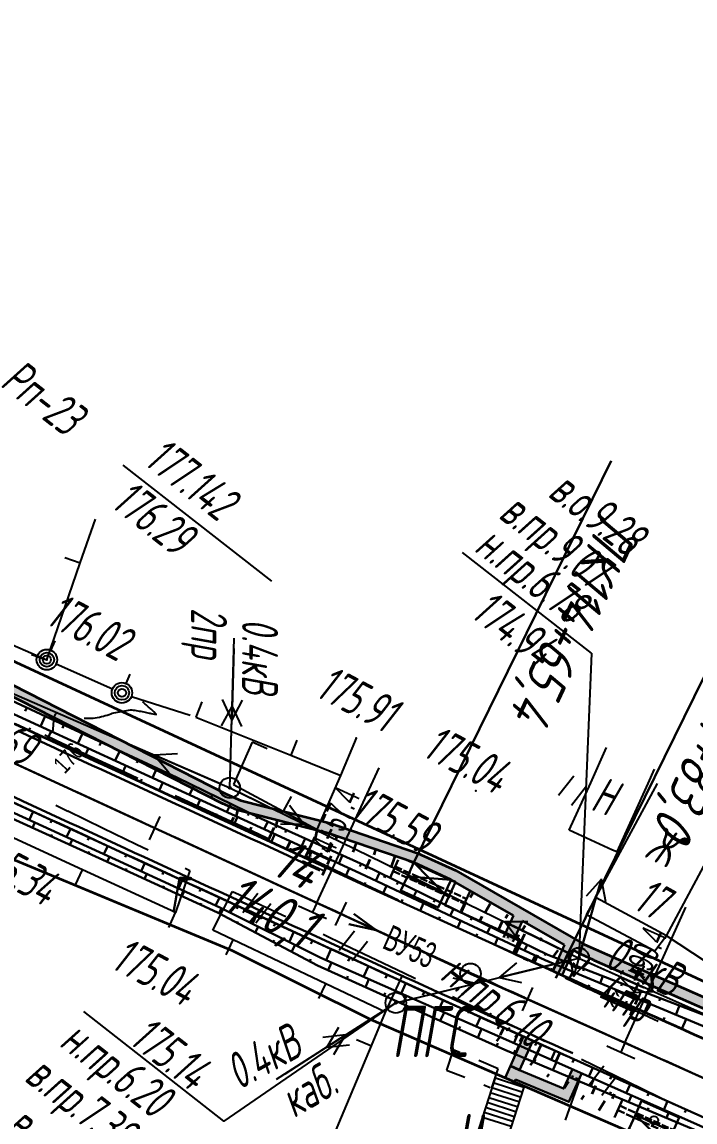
# Model space of a CAD drawing. Header units: millimetres. Extents: x -1799 to 6962, y -1020 to 4121.
# Drawn here: x 6074 to 6139.7, y 260.8 to 368 of the extents above; entities that cross this region are included whole.
import ezdxf

# ---------------------------------------------------------------- set-up
doc = ezdxf.new("R2010")
doc.units = ezdxf.units.MM
for name, pattern in [('ACAD_ISO02W100', [15, 12, -3]), ('CONTI', [0]), ('DASHED', [0.75, 0.5, -0.25])]:
    doc.linetypes.add(name, pattern=pattern)
for name, color, linetype, lineweight in [('10', 1, 'Continuous', 35), ('КОПИЯ_ОСЬ_13_ОТКОСЫ', 7, 'Continuous', 30), ('КОПИЯ_ОСЬ_ГРАНИЦЫ_ПОЛОС', 7, 'Continuous', 30), ('Остановки', 1, 'Continuous', 30), ('ОСЬ_ВЕРХ_ПОКРЫТИЯ_ГРАНИЦЫ_ПОЛОС', 7, 'Continuous', 30), ('ОСЬ_ВЕРХ_ПОКРЫТИЯ_ОСЬ', 1, 'Continuous', 30), ('Ось_примыкания', 1, 'Continuous', 35), ('Привязка', 250, 'Continuous', 35), ('Тротуар', 40, 'Continuous', 35), ('Трубы мет.', 7, 'ACAD_ISO02W100', 30), ('Уклоны ПЧ', 5, 'Continuous', 30)]:
    doc.layers.add(name, color=color, linetype=linetype, lineweight=lineweight)
for name, color, linetype in [('GOR_BDEFAULT', 212, 'CONTI'), ('NAD_MDEFAULT', 7, 'CONTI'), ('PI_OTDEFAULT', 172, 'CONTI'), ('PI_TTDEFAULT', 5, 'CONTI'), ('SIT_LDEFAULT', 7, 'CONTI'), ('USLZNDEFAULT', 7, 'CONTI'), ('ZAPSKDEFAULT', 7, 'CONTI'), ('КОПИЯ_ОСЬ_ТАНГЕНСЫ', 1, 'Continuous'), ('ОСЬ_ВЕРХ_ПОКРЫТИЯ_ПИКЕТЫ', 1, 'Continuous'), ('ОСЬ_ВЕРХ_ПОКРЫТИЯ_РАЗБИВКА_КРИВ', 1, 'Continuous'), ('ОСЬ_ВЕРХ_ПОКРЫТИЯ_ТАНГЕНСЫ', 1, 'Continuous'), ('разметка', 7, 'Continuous')]:
    doc.layers.add(name, color=color, linetype=linetype)
doc.styles.add('eskd', font='spds.shx', dxfattribs={"width": 1.2, "oblique": 15})
doc.styles.add('SHRFT', font='TXT', dxfattribs={"width": 3.5})
doc.styles.get("Standard").update_dxf_attribs({"font": 'arial.ttf'})
doc.styles.add('ГОСТ', font='', dxfattribs={"oblique": 15, "height": 4})
doc.styles.get('ГОСТ').set_extended_font_data('GOST type A')

# ---------------------------------------------------------------- blocks, each defined once
blk = doc.blocks.new('BL_2011')
at = {"color": 0}
for p, q in [((0, 0), (0, 2.4)), ((1.6, 0), (1.6, 2.4))]:
    blk.add_line(p, q, dxfattribs=at)
blk = doc.blocks.new('BL_2010')
at = {"color": 0}
for centre, radius in [((0, 5.78), 0.4), ((0, 3.46), 0.6), ((0, 3.46), 0.3), ((0, 0), 0.8), ((-3.46, -1.74), 0.6), ((-3.46, -1.74), 0.3), ((3.46, -1.74), 0.6), ((3.46, -1.74), 0.3), ((-5.78, -2.88), 0.4), ((5.78, -2.88), 0.4)]:
    blk.add_circle(centre, radius, dxfattribs=at)
blk = doc.blocks.new('BL_26')
at = {"color": 0}
for radius in [1, 0.1]:
    blk.add_circle((0, 0), radius, dxfattribs=at)
blk = doc.blocks.new('Стрелка')
at = {"layer": 'Уклоны ПЧ', "ltscale": 2}
for points in [[(-0.02, -0.05), (-0.02, 17.97)], [(-0.02, -0.05), (-0.58, 2.62)], [(-0.02, -0.05), (0.53, 2.62)]]:
    blk.add_lwpolyline(points, dxfattribs=at)

msp = doc.modelspace()

# ---------------------------------------------------------------- hatches: boundary and pattern name
at = {"layer": 'Тротуар', "lineweight": 30, "ltscale": 7}
for points in [[(6126.93, 278.03), (6128.44, 277.16), (6164.58, 261.24), (6199.39, 245.62), (6226.97, 230.84), (6234.07, 227.17), (6244.62, 221.45), (6251.57, 217.48), (6258.38, 213.28), (6265.07, 209.03), (6265.61, 209.87), (6258.91, 214.13), (6252.08, 218.34), (6245.11, 222.33), (6234.54, 228.05), (6227.43, 231.73), (6199.83, 246.52), (6164.99, 262.16), (6128.89, 278.06), (6116.33, 285.28), (6112.6, 286.99), (6104.1, 289.89), (6095.38, 292.11), (6094.03, 292.72), (6062.64, 308.7), (6052.76, 311.67), (6041.92, 316.6), (6020.57, 327.79), (5984.47, 344.04), (5959.44, 357.04), (5935.19, 366.88), (5892.2, 387.18), (5867.01, 398.47), (5831.4, 414.86), (5813.14, 422.32), (5796.74, 430.05), (5796.21, 429.2), (5812.75, 421.4), (5831, 413.94), (5859.27, 400.94), (5860.18, 400.52), (5866.6, 397.56), (5891.79, 386.27), (5934.79, 365.97), (5959.02, 356.13), (5984.04, 343.14), (6020.13, 326.89), (6041.48, 315.7), (6052.4, 310.73), (6062.26, 307.76), (6093.58, 291.83), (6095.05, 291.17), (6103.85, 288.92), (6112.23, 286.06), (6115.87, 284.39), (6121.96, 280.89), (6122.83, 280.39)], [(6121.96, 280.89), (6120.98, 278.76), (6121.89, 278.33), (6122.83, 280.39)], [(6126.93, 278.03), (6125.8, 275.5), (6126.7, 275.08), (6127.8, 277.53)], [(6122.93, 269.1), (6121.65, 266.24), (6122.56, 265.83), (6123.84, 268.69)], [(6121.65, 266.24), (6121.14, 265.09), (6122.05, 264.68), (6122.16, 264.92), (6127.37, 262.73), (6127.72, 263.53), (6126.85, 264.03), (6122.56, 265.83)], [(6127.67, 265.87), (6126.85, 264.03), (6127.72, 263.53), (6128.59, 265.46)]]:
    msp.add_hatch(color=256, dxfattribs=at).paths.add_polyline_path(points)

# ---------------------------------------------------------------- linework, layer by layer
at = {"linetype": 'Continuous'}
msp.add_line((6129.58, 306.46, -175.5), (6117, 316.3), dxfattribs=at)
msp.add_lwpolyline([(6110.4, 272.33), (6093.73, 260.87), (6080.07, 271.53)], dxfattribs=at)
at = {"layer": '10'}
for points in [[(5786.74, 494.34), (5773.31, 448.93), (5770.46, 448.84), (5765.8, 429.63), (5881.92, 375.14), (5882.53, 376.34), (5928.45, 353.52), (5932.49, 351.51), (5960.74, 337.48), (5984.33, 327.54), (6003.88, 317.88), (6062.47, 290.82), (6094.52, 277.49), (6108.04, 270.76), (6136.07, 258.6), (6190.03, 235.2), (6188.73, 232.34), (6197.67, 228.19), (6198.35, 229.81), (6243.16, 208.23)], [(6235.36, 230.3), (6147.93, 271.03), (6052.21, 315.41), (6051.2, 312.85), (6042.01, 316.77), (6043.26, 319.76), (5995.91, 340.54), (5925.66, 374.33), (5896.87, 386.95), (5894.01, 388.01), (5868.48, 398.59), (5869.48, 400.59), (5830.78, 418.89), (5830.03, 416.85), (5785.34, 439.04), (5802.25, 489.52)]]:
    msp.add_lwpolyline(points, dxfattribs=at)
at = {"layer": 'GOR_BDEFAULT', "color": 212, "elevation": 176, "flags": 128}
for points in [[(6080.1, 300.15), (6080.32, 300.13), (6080.53, 300.13), (6080.74, 300.13), (6080.96, 300.15), (6081.17, 300.17), (6081.38, 300.2), (6081.58, 300.24), (6081.78, 300.29), (6081.97, 300.34), (6082.16, 300.39), (6082.35, 300.44), (6082.52, 300.5), (6082.69, 300.55), (6082.84, 300.61), (6082.99, 300.66), (6084.63, 300.96), (6084.76, 300.95), (6084.89, 300.93), (6085.03, 300.91), (6085.17, 300.89), (6085.32, 300.86), (6085.47, 300.83), (6085.62, 300.81), (6085.76, 300.78), (6085.9, 300.75), (6086.04, 300.72), (6086.18, 300.69), (6086.31, 300.66), (6086.42, 300.63), (6086.53, 300.61), (6086.63, 300.58), (6087.13, 300.48), (6086.88, 300.77), (6086.83, 300.82), (6086.76, 300.88), (6086.69, 300.94), (6086.62, 301.01), (6086.54, 301.08), (6086.46, 301.15), (6086.38, 301.22), (6086.3, 301.29), (6086.22, 301.37), (6086.14, 301.44), (6086.06, 301.5), (6085.99, 301.57), (6085.92, 301.63), (6085.85, 301.69), (6085.79, 301.74)], [(6076.62, 298.42), (6077.07, 299.01), (6077.08, 299.12), (6077.09, 299.24), (6077.1, 299.37), (6077.11, 299.51), (6077.12, 299.65), (6077.13, 299.79), (6077.14, 299.93), (6077.16, 300.06), (6077.19, 300.19), (6077.22, 300.31), (6077.26, 300.42), (6077.31, 300.52), (6077.37, 300.6), (6077.45, 300.67), (6077.53, 300.72)]]:
    msp.add_lwpolyline(points, dxfattribs=at)
at = {"layer": 'NAD_MDEFAULT', "color": 0}
msp.add_line((6083.87, 324.8), (6098.35, 313.49), dxfattribs=at)
at = {"layer": 'PI_TTDEFAULT', "color": 5}
for p in [(6076.46, 305.84, 176.02), (6106.63, 298.2, 175.91), (6118.3, 293.05, 175.04), (6102.83, 289.29, 175.35), (6089.01, 281.18, 175.04)]:
    msp.add_point(p, dxfattribs=at)
at = {"layer": 'SIT_LDEFAULT', "color": 7}
for p, q in [((6079.72, 315.29), (6081.19, 319.54)), ((6076.46, 305.84), (6079.72, 315.29)), ((6078.21, 315.81), (6079.72, 315.29)), ((6071.51, 307.97), (6076.46, 305.84)), ((6094.3, 293.35), (6094.72, 307.92)), ((6062.14, 307.32), (6094.3, 293.35)), ((6076.86, 306.75), (6077.27, 307.67)), ((6094.69, 306.92), (6094.49, 299.92)), ((6074.95, 306.36), (6076.46, 305.84)), ((6129.58, 306.46, -175.5), (6128.32, 276.76)), ((6077.37, 305.44), (6082.86, 303.01)), ((6084.18, 303.52), (6084.59, 304.44)), ((6084.7, 302.24), (6090.42, 300.42)), ((6091.57, 301.73), (6090.97, 300.24)), ((6094.53, 301.35), (6093.47, 299.38)), ((6093.55, 301.95), (6094.49, 299.92)), ((6094.33, 294.35), (6094.53, 301.35)), ((6094.49, 299.92), (6095.55, 301.89)), ((6095.47, 299.32), (6094.53, 301.35)), ((6090.97, 300.24), (6100.25, 296.52)), ((6076.26, 298.5), (6077.41, 297.96)), ((6105.14, 294.55), (6106.64, 298.2)), ((6077.41, 297.97), (6080.67, 296.45)), ((6096.47, 297.79), (6094.66, 293.68)), ((6097.93, 297.15), (6096.47, 297.79)), ((6100.85, 298), (6100.25, 296.52)), ((6129.49, 293.85), (6131.04, 297.28)), ((6080.67, 296.45), (6084.16, 294.84)), ((6089.2, 296.66), (6086.96, 296.54)), ((6093.38, 293.75), (6086.96, 296.54)), ((6086.96, 296.54), (6088.4, 294.82)), ((6100.25, 296.52), (6105.14, 294.56)), ((6135.68, 295.17), (6135.05, 293.77)), ((6084.16, 294.84), (6085.34, 294.29)), ((6102.83, 289.3), (6105.14, 294.56)), ((6127.38, 289.22), (6129.49, 293.85)), ((6094.3, 293.35), (6128.32, 276.76)), ((6094.66, 293.68), (6099.51, 291.08)), ((6095.2, 292.91), (6101.49, 289.84)), ((6129.99, 282.66), (6136.01, 293.76)), ((6135.05, 293.77), (6132.02, 287.11)), ((6077.33, 291.65), (6078.52, 291.08)), ((6088.97, 292.61), (6091.16, 291.6)), ((6100.27, 292.49), (6099.51, 291.08)), ((6078.52, 291.09), (6081.96, 289.42)), ((6091.16, 291.6), (6094.32, 290.14)), ((6099.51, 291.08), (6102.83, 289.29)), ((6101.49, 289.84), (6100.13, 291.62)), ((6079.92, 285.35), (6070.83, 289.53)), ((6094.32, 290.14), (6097.03, 288.88)), ((6099.25, 289.82), (6101.49, 289.84)), ((6136.87, 278.92), (6142.83, 290.06)), ((6081.96, 289.42), (6085.18, 287.85)), ((6097.03, 288.88), (6098.04, 288.41)), ((6131.61, 287.28), (6127.38, 289.22)), ((6085.18, 287.85), (6086.34, 287.29)), ((6101.66, 286.71), (6101.87, 286.61)), ((6101.87, 286.61), (6104.29, 285.47)), ((6132.02, 287.11), (6131.61, 287.28)), ((6079.25, 283.9), (6079.92, 285.35)), ((6089.01, 281.18), (6079.92, 285.35)), ((6090.41, 285.3), (6089.01, 281.18)), ((6089.93, 285.53), (6090.4, 285.3)), ((6104.29, 285.47), (6106.7, 284.32)), ((6106.7, 284.33), (6109.12, 283.19)), ((6128.6, 277.72), (6130.54, 284.45)), ((6130.54, 284.45), (6129.03, 282.8)), ((6130.95, 282.25), (6130.54, 284.45)), ((6092.65, 279.47), (6094.57, 283.25)), ((6094.57, 283.25), (6095.2, 282.95)), ((6109.12, 283.19), (6110.71, 282.44)), ((6095.2, 282.95), (6096.91, 282.14)), ((6096.91, 282.13), (6099.39, 280.96)), ((6128.32, 276.76), (6130.02, 282.64)), ((6129.09, 280.98), (6129.99, 282.66)), ((6136.87, 278.92), (6130.02, 282.64)), ((6088.34, 279.73), (6089.01, 281.18)), ((6099.39, 280.97), (6099.77, 280.79)), ((6129.74, 281.68), (6127.8, 274.95)), ((6135.75, 277.43), (6129.09, 280.98)), ((6114.32, 280.75), (6117.56, 279.24)), ((6123.37, 280.29), (6121.13, 280.27)), ((6127.42, 277.2), (6121.13, 280.27)), ((6121.13, 280.27), (6122.49, 278.49)), ((6094.62, 278.53), (6092.65, 279.47)), ((6103.39, 279.07), (6105.52, 278.05)), ((6117.56, 279.24), (6122.94, 276.73)), ((6136.87, 278.92), (6135.75, 277.43)), ((6140.67, 276.43), (6136.87, 278.92)), ((6093.93, 277.08), (6094.62, 278.53)), ((6103.66, 274.24), (6094.63, 278.53)), ((6105.52, 278.05), (6108.59, 276.59)), ((6110.48, 272.39), (6128.32, 276.76)), ((6122.94, 276.72), (6123.39, 276.51)), ((6127.39, 277.15), (6127.8, 274.95)), ((6128.32, 276.76), (6163.67, 260.96)), ((6108.59, 276.59), (6111.26, 275.31)), ((6127.35, 276.52), (6120.55, 274.86)), ((6122.25, 276.3), (6120.55, 274.86)), ((6127.8, 274.95), (6129.31, 276.6)), ((6129.23, 276.35), (6135.62, 273.5)), ((6109.49, 271.48), (6111.17, 275.11)), ((6111.26, 275.31), (6112.41, 274.76)), ((6118.25, 274.29), (6116.07, 274.79)), ((6120.55, 274.86), (6122.73, 274.36)), ((6127.01, 274.82), (6129.25, 273.77)), ((6135.62, 273.5), (6134.21, 275.22)), ((6102.97, 272.8), (6103.66, 274.24)), ((6109.49, 271.48), (6103.66, 274.24)), ((6111.45, 272.63), (6118.25, 274.29)), ((6116.55, 272.85), (6118.25, 274.29)), ((6129.25, 273.78), (6135.65, 270.8)), ((6133.39, 273.4), (6135.62, 273.5)), ((6098.86, 264.94), (6110.48, 272.39)), ((6116, 273.01), (6120.24, 270.95)), ((6109.64, 271.85), (6103.75, 268.07)), ((6108.11, 268.21), (6109.49, 271.48)), ((6120.24, 270.95), (6125.01, 268.64)), ((6135.65, 270.8), (6136.08, 270.6)), ((6099.7, 265.48), (6105.59, 269.26)), ((6105.59, 269.26), (6103.37, 269.02)), ((6104.89, 269.99), (6103.75, 268.07)), ((6104.45, 267.34), (6105.59, 269.26)), ((6103.75, 268.07), (6105.97, 268.31)), ((6104.24, 258.99), (6108.11, 268.21)), ((6106.64, 268.83), (6108.11, 268.21)), ((6116.08, 267.82), (6115.42, 265.84)), ((6116.73, 267.54), (6116.08, 267.82)), ((6120.45, 265.96), (6118.57, 266.76)), ((6119.84, 264.1), (6120.45, 265.96)), ((6128.6, 266.89), (6133.07, 264.72)), ((6115.42, 265.84), (6117.2, 265.14)), ((6117.64, 257.14), (6120.19, 265.07)), ((6120.19, 265.07), (6122.97, 264.18)), ((6119.06, 264.4), (6119.7, 264.15)), ((6122.62, 263.21), (6119.84, 264.1)), ((6122.77, 263.69), (6119.99, 264.58)), ((6122.97, 264.18), (6120.47, 256.41)), ((6127.03, 260.94), (6128.35, 264.72)), ((6133.07, 264.72), (6137.59, 262.52)), ((6122.32, 262.25), (6119.54, 263.14)), ((6122.47, 262.73), (6119.69, 263.62)), ((6121.87, 260.81), (6119.09, 261.7)), ((6122.02, 261.29), (6119.24, 262.18)), ((6122.17, 261.77), (6119.39, 262.66)), ((6121.72, 260.33), (6118.94, 261.22))]:
    msp.add_line(p, q, dxfattribs=at)
for centre, radius in [((6076.46, 305.84), 1), ((6076.46, 305.84), 0.7), ((6076.46, 305.84), 0.4), ((6083.78, 302.61), 1), ((6083.78, 302.61), 0.7), ((6083.78, 302.61), 0.4)]:
    msp.add_circle(centre, radius, dxfattribs=at)
at = {"layer": 'КОПИЯ_ОСЬ_13_ОТКОСЫ'}
for points in [[(5842.77, 405.88), (6107.47, 283.83), (6119.58, 278.3), (6131.72, 272.82), (6177.88, 252.15), (6186.5, 248.32), (6190.85, 246.37), (6194.33, 244.81), (6202.16, 241.25), (6208.23, 238.43), (6213.42, 235.98), (6216.72, 234.38), (6220.02, 232.77)], [(5839.83, 399.52), (6104.55, 277.47), (6116.69, 271.93), (6128.86, 266.43), (6175.02, 245.76), (6183.6, 241.88), (6187.93, 239.91), (6196.56, 235.94), (6203.43, 232.72), (6208.56, 230.26), (6213.61, 227.8), (6216.81, 226.21), (6220.01, 224.6)], [(5997.85, 334.95), (6016.08, 326.71), (6034.25, 318.36), (6035.16, 317.93), (6049.27, 311.52), (6088.81, 293.39), (6106.97, 285.02), (6116.01, 280.77), (6125.06, 276.55), (6131.2, 273.98), (6143.51, 268.85), (6144.88, 268.24), (6161.48, 260.04), (6178.13, 252.7), (6186.74, 248.87), (6191.1, 246.92), (6197.2, 244.17), (6203.28, 241.4), (6209.36, 238.58), (6214.55, 236.11), (6216.28, 235.28), (6219.49, 233.72)], [(5997.85, 334.95), (6016.08, 326.71), (6034.25, 318.36), (6035.16, 317.93), (6049.27, 311.52), (6088.81, 293.39), (6106.97, 285.02), (6116.01, 280.77), (6125.06, 276.55), (6131.2, 273.98), (6143.51, 268.85), (6144.88, 268.24), (6161.48, 260.04), (6178.13, 252.7), (6186.74, 248.87), (6191.1, 246.92), (6197.2, 244.17), (6203.28, 241.4), (6209.36, 238.58), (6214.55, 236.11), (6216.28, 235.28), (6219.49, 233.72)], [(5998.03, 335.34), (6016.4, 327.41), (6035.38, 318.41), (6049.6, 312.25), (6052.8, 310.82), (6071.1, 302.75), (6089.14, 294.35), (6097.33, 290.37), (6107.35, 285.84), (6116.32, 281.44), (6125.3, 277.08), (6131.51, 274.67), (6143.97, 269.89)], [(5994.2, 327.03), (6012.32, 318.56), (6030.51, 310.24), (6031.44, 309.86), (6045.43, 303.19), (6048.57, 301.64), (6066.72, 293.25), (6084.92, 284.96), (6093.09, 281.18), (6102.84, 276.03), (6111.97, 271.91), (6121.11, 267.81), (6127.26, 265.21), (6139.56, 260.03), (6140.91, 259.37)], [(5994.37, 327.39), (6012.5, 318.96), (6030.69, 310.64), (6031.61, 310.23), (6045.61, 303.59), (6066.96, 293.77), (6085.15, 285.45), (6093.32, 281.67), (6103.18, 276.78), (6112.33, 272.71), (6121.5, 268.67), (6127.6, 265.95), (6139.79, 260.56), (6141.16, 259.93), (6158.06, 252.4), (6174.67, 244.97), (6182.38, 241.48), (6186.7, 239.51), (6194.47, 235.94), (6202.14, 232.2), (6207.23, 229.67), (6212.29, 227.11), (6215.45, 225.55), (6218.6, 223.97)], [(5994.37, 327.39), (6012.5, 318.96), (6030.69, 310.64), (6031.61, 310.23), (6045.61, 303.59), (6066.96, 293.77), (6085.15, 285.45), (6093.32, 281.67), (6103.18, 276.78), (6112.33, 272.71), (6121.5, 268.67), (6127.6, 265.95), (6139.8, 260.56), (6141.16, 259.93), (6158.06, 252.4), (6174.67, 244.97), (6182.38, 241.48), (6186.7, 239.51), (6194.47, 235.94), (6202.14, 232.2), (6207.23, 229.67), (6212.29, 227.11), (6215.45, 225.55), (6218.6, 223.97)], [(6074.5, 301.17), (6074.34, 300.83)], [(6076.31, 300.32), (6075.85, 299.34)], [(6074.71, 298.94), (6074.82, 299.19)], [(6078.12, 299.48), (6077.97, 299.15)], [(6076.52, 298.1), (6076.87, 298.86)], [(6079.94, 298.64), (6079.48, 297.67)], [(6078.34, 297.27), (6078.46, 297.52)], [(6080.16, 296.43), (6080.51, 297.2)], [(6081.75, 297.79), (6081.6, 297.47)], [(6083.56, 296.95), (6083.12, 296)], [(6085.37, 296.1), (6085.23, 295.79)], [(6081.97, 295.59), (6082.09, 295.85)], [(6083.79, 294.75), (6084.15, 295.53)], [(6087.19, 295.26), (6086.76, 294.33)], [(6085.6, 293.92), (6085.72, 294.18)], [(6087.42, 293.08), (6087.78, 293.86)], [(6089, 294.41), (6088.86, 294.11)], [(6090.8, 293.54), (6090.38, 292.67)], [(6089.24, 292.24), (6089.36, 292.5)], [(6091.05, 291.4), (6091.42, 292.19)], [(6092.6, 292.67), (6092.46, 292.38)], [(6094.4, 291.79), (6094.01, 291)], [(6075.12, 291.04), (6074.74, 290.21)], [(6092.87, 290.57), (6092.99, 290.83)], [(6096.2, 290.92), (6096.07, 290.65)], [(6075.06, 289.45), (6075.29, 289.96)], [(6076.94, 290.2), (6076.81, 289.92)], [(6094.69, 289.73), (6095.05, 290.52)], [(6098, 290.06), (6097.66, 289.31)], [(6076.88, 288.62), (6076.96, 288.79)], [(6078.76, 289.36), (6078.38, 288.54)], [(6080.57, 288.53), (6080.45, 288.25)], [(6096.5, 288.89), (6096.62, 289.15)], [(6098.32, 288.05), (6098.68, 288.84)], [(6099.83, 289.24), (6099.71, 288.99)], [(6078.7, 287.79), (6078.93, 288.29)], [(6082.39, 287.69), (6082.02, 286.88)], [(6100.13, 287.22), (6100.26, 287.48)], [(6101.65, 288.42), (6101.3, 287.64)], [(6103.47, 287.59), (6103.35, 287.33)], [(6080.52, 286.96), (6080.6, 287.13)], [(6082.34, 286.13), (6082.57, 286.63)], [(6084.21, 286.85), (6084.08, 286.58)], [(6101.95, 286.38), (6102.31, 287.17)], [(6105.29, 286.77), (6104.93, 285.96)], [(6084.16, 285.3), (6084.24, 285.47)], [(6086.02, 286.02), (6085.65, 285.21)], [(6103.77, 285.54), (6103.89, 285.8)], [(6105.58, 284.7), (6105.95, 285.49)], [(6107.12, 285.95), (6106.99, 285.68)], [(6085.98, 284.47), (6086.2, 284.96)], [(6087.84, 285.18), (6087.72, 284.91)], [(6089.65, 284.34), (6089.28, 283.53)], [(6108.91, 285.07), (6108.53, 284.29)], [(6110.71, 284.19), (6110.58, 283.93)], [(6087.79, 283.63), (6087.87, 283.79)], [(6089.61, 282.79), (6089.84, 283.28)], [(6091.47, 283.5), (6091.35, 283.23)], [(6107.4, 283.87), (6107.52, 284.13)], [(6109.22, 283.03), (6109.57, 283.8)], [(6112.51, 283.31), (6112.15, 282.58)], [(6091.43, 281.95), (6091.5, 282.11)], [(6093.29, 282.67), (6092.91, 281.86)], [(6111.04, 282.2), (6111.15, 282.45)], [(6112.85, 281.37), (6113.19, 282.1)], [(6114.3, 282.43), (6114.18, 282.19)], [(6093.24, 281.11), (6093.49, 281.58)], [(6095.1, 281.83), (6094.98, 281.56)], [(6096.92, 280.99), (6096.5, 280.09)], [(6116.1, 281.55), (6115.77, 280.88)], [(6095.01, 280.17), (6095.09, 280.33)], [(6098.74, 280.15), (6098.6, 279.85)], [(6114.67, 280.54), (6114.78, 280.78)], [(6116.49, 279.71), (6116.81, 280.4)], [(6117.9, 280.67), (6117.79, 280.45)], [(6096.77, 279.24), (6097.08, 279.81)], [(6100.55, 279.32), (6100.09, 278.31)], [(6118.31, 278.88), (6118.42, 279.11)], [(6119.69, 279.8), (6119.4, 279.19)], [(6121.49, 278.92), (6121.39, 278.72)], [(6098.54, 278.3), (6098.64, 278.49)], [(6100.31, 277.37), (6100.66, 278.03)], [(6102.37, 278.48), (6102.21, 278.14)], [(6120.13, 278.05), (6120.43, 278.71)], [(6123.29, 278.05), (6123.03, 277.5)], [(6102.08, 276.43), (6102.19, 276.65)], [(6104.18, 277.64), (6103.68, 276.56)], [(6106, 276.81), (6105.84, 276.44)], [(6121.96, 277.22), (6122.05, 277.44)], [(6123.78, 276.4), (6124.06, 277.02)], [(6125.09, 277.17), (6125, 276.99)], [(6103.88, 275.56), (6104.22, 276.32)], [(6107.82, 275.97), (6107.34, 274.93)], [(6125.6, 275.58), (6125.69, 275.78)], [(6126.95, 276.44), (6126.72, 275.86)], [(6128.81, 275.72), (6128.74, 275.52)], [(6105.7, 274.73), (6105.81, 274.99)], [(6107.52, 273.91), (6107.87, 274.69)], [(6109.64, 275.14), (6109.48, 274.79)], [(6127.42, 274.75), (6127.73, 275.44)], [(6130.68, 275), (6130.42, 274.31)], [(6111.46, 274.31), (6111, 273.3)], [(6113.28, 273.48), (6113.12, 273.14)], [(6129.25, 273.93), (6129.35, 274.16)], [(6131.07, 273.11), (6131.42, 273.89)], [(6132.55, 274.28), (6132.46, 274.05)], [(6134.41, 273.56), (6134.11, 272.77)], [(6109.34, 273.09), (6109.46, 273.35)], [(6111.17, 272.27), (6111.53, 273.07)], [(6115.1, 272.65), (6114.66, 271.68)], [(6132.9, 272.29), (6133.01, 272.55)], [(6134.72, 271.48), (6135.11, 272.35)], [(6136.28, 272.84), (6136.18, 272.58)], [(6112.99, 271.45), (6113.11, 271.71)], [(6114.82, 270.63), (6115.19, 271.45)], [(6116.92, 271.82), (6116.77, 271.5)], [(6138.15, 272.13), (6137.8, 271.23)], [(6118.74, 271), (6118.32, 270.07)], [(6136.55, 270.66), (6136.68, 270.95)], [(6138.37, 269.84), (6138.81, 270.81)], [(6116.64, 269.81), (6116.76, 270.08)], [(6118.47, 268.99), (6118.84, 269.84)], [(6120.56, 270.17), (6120.42, 269.86)], [(6122.38, 269.35), (6121.98, 268.45)], [(6120.29, 268.18), (6120.42, 268.46)], [(6122.13, 267.38), (6122.49, 268.23)], [(6124.21, 268.52), (6124.07, 268.23)], [(6126.03, 267.7), (6125.64, 266.83)], [(6123.97, 266.6), (6124.09, 266.88)], [(6125.81, 265.82), (6126.14, 266.6)], [(6127.85, 266.88), (6127.72, 266.59)], [(6129.68, 266.06), (6129.29, 265.2)], [(6127.65, 265.04), (6127.76, 265.3)], [(6129.5, 264.27), (6129.8, 264.98)], [(6131.5, 265.25), (6131.38, 264.96)], [(6133.33, 264.43), (6132.95, 263.59)], [(6131.34, 263.49), (6131.44, 263.73)], [(6133.18, 262.72), (6133.46, 263.36)], [(6135.16, 263.61), (6135.03, 263.33)], [(6136.98, 262.79), (6136.61, 261.97)], [(6135.03, 261.94), (6135.12, 262.16)], [(6136.87, 261.17), (6137.11, 261.74)], [(6138.81, 261.98), (6138.68, 261.7)]]:
    msp.add_lwpolyline(points, dxfattribs=at)
at = {"layer": 'КОПИЯ_ОСЬ_ГРАНИЦЫ_ПОЛОС'}
for points in [[(6073.62, 298.89), (6074.53, 298.47), (6075.44, 298.05), (6076.35, 297.63), (6077.26, 297.21), (6078.16, 296.79), (6079.07, 296.38), (6079.98, 295.96), (6080.89, 295.54), (6081.79, 295.12), (6082.7, 294.7), (6083.61, 294.28), (6084.52, 293.86), (6085.42, 293.45), (6086.33, 293.03), (6087.24, 292.61), (6088.15, 292.19), (6089.06, 291.77), (6089.96, 291.35), (6090.87, 290.94), (6091.78, 290.52), (6092.69, 290.1), (6093.59, 289.68), (6094.5, 289.26), (6095.41, 288.84), (6096.32, 288.42), (6097.22, 288.01), (6098.13, 287.59), (6099.04, 287.17), (6099.95, 286.75), (6100.85, 286.33), (6101.76, 285.91), (6102.67, 285.5), (6103.08, 285.3)], [(6073.23, 292.46), (6074.13, 292.05), (6075.04, 291.63), (6075.95, 291.21), (6076.86, 290.79), (6077.76, 290.37), (6078.67, 289.95), (6079.58, 289.53), (6080.49, 289.12), (6081.39, 288.7), (6082.3, 288.28), (6083.21, 287.86), (6084.12, 287.44), (6085.02, 287.02), (6085.93, 286.61), (6086.84, 286.19), (6087.75, 285.77), (6088.65, 285.35), (6089.56, 284.93), (6090.47, 284.51), (6091.38, 284.09), (6092.28, 283.68), (6093.19, 283.26), (6094.1, 282.84), (6095.01, 282.42), (6095.92, 282), (6096.82, 281.58), (6097.73, 281.17), (6098.64, 280.75), (6099.55, 280.33), (6100.45, 279.91), (6101.36, 279.49), (6102.27, 279.07), (6103.18, 278.65), (6104.09, 278.24), (6105, 277.82), (6105.9, 277.4), (6106.81, 276.98), (6107.72, 276.57), (6108.63, 276.15), (6109.54, 275.73), (6110.45, 275.32), (6111.36, 274.9), (6112.27, 274.49), (6113.18, 274.07), (6114.09, 273.66), (6115, 273.24), (6115.91, 272.83), (6116.82, 272.41), (6117.74, 272), (6118.65, 271.59), (6119.56, 271.17), (6120.47, 270.76), (6121.38, 270.35), (6122.29, 269.94), (6123.2, 269.53), (6124.12, 269.11), (6125.03, 268.7), (6125.94, 268.29), (6126.85, 267.88), (6127.76, 267.47)], [(6116.3, 284.14), (6116.3, 284.14), (6115.28, 281.91), (6116.86, 281.19)], [(6116.86, 281.19), (6122.55, 278.58), (6121.93, 277.23), (6122.8, 276.84), (6123.71, 276.43), (6124.62, 276.02), (6125.52, 275.61), (6126.43, 275.2), (6127.34, 274.79)]]:
    msp.add_lwpolyline(points, dxfattribs=at)
at = {"layer": 'КОПИЯ_ОСЬ_ТАНГЕНСЫ'}
for p, q in [((5829.08, 408.33), (6117.77, 275.23)), ((6117.77, 275.23), (6279.19, 202.95))]:
    msp.add_line(p, q, dxfattribs=at)
msp.add_circle((6117.77, 275.23), 1, dxfattribs=at)
at = {"layer": 'Остановки', "lineweight": 30, "ltscale": 7}
for points in [[(6113.42, 283.86), (6115.24, 283.03), (6115.87, 284.39), (6112.23, 286.06), (6111.61, 284.7), (6115.24, 283.03)], [(6115.24, 283.03), (6112.23, 286.06)], [(6112.8, 282.5), (6114.62, 281.67), (6115.24, 283.03), (6111.61, 284.7), (6110.98, 283.33), (6114.62, 281.67)], [(6115.87, 284.39), (6111.61, 284.7)], [(6136.28, 262.01), (6134.45, 262.83), (6133.84, 261.46), (6137.49, 259.83), (6138.1, 261.2), (6134.45, 262.83)], [(6135.66, 260.64), (6133.84, 261.46), (6133.22, 260.09), (6136.87, 258.46), (6137.49, 259.83), (6133.84, 261.46)], [(6133.84, 261.46), (6136.87, 258.46)]]:
    msp.add_lwpolyline(points, dxfattribs=at)
at = {"layer": 'ОСЬ_ВЕРХ_ПОКРЫТИЯ_ГРАНИЦЫ_ПОЛОС'}
msp.add_lwpolyline([(6073.15, 291.95), (6074.06, 291.53), (6074.97, 291.11), (6075.87, 290.69), (6076.78, 290.27), (6077.69, 289.86), (6078.59, 289.44), (6079.5, 289.02), (6080.41, 288.6), (6081.31, 288.18), (6082.22, 287.77), (6083.13, 287.35), (6084.03, 286.93), (6084.94, 286.51), (6085.85, 286.09), (6086.75, 285.68), (6087.66, 285.26), (6088.57, 284.84), (6089.47, 284.42), (6090.38, 284), (6091.29, 283.59), (6092.19, 283.17), (6093.1, 282.75), (6094.01, 282.33), (6094.91, 281.91), (6095.82, 281.5), (6096.73, 281.08), (6097.63, 280.66), (6098.54, 280.24), (6099.45, 279.82), (6100.35, 279.41), (6101.26, 278.99), (6102.17, 278.57), (6103.07, 278.15), (6103.98, 277.73), (6104.89, 277.32), (6105.8, 276.9), (6106.71, 276.48), (6107.62, 276.07), (6108.52, 275.65), (6109.43, 275.23), (6110.34, 274.82), (6111.25, 274.4), (6112.16, 273.99), (6113.07, 273.57), (6113.98, 273.16), (6114.89, 272.74), (6115.8, 272.33), (6116.71, 271.92), (6117.62, 271.5), (6118.53, 271.09), (6119.44, 270.68), (6120.35, 270.27), (6121.26, 269.85), (6122.17, 269.44), (6123.08, 269.03), (6123.99, 268.62), (6124.91, 268.21), (6125.82, 267.8), (6126.73, 267.39), (6127.1, 267.22)], dxfattribs=at)
at = {"layer": 'ОСЬ_ВЕРХ_ПОКРЫТИЯ_ОСЬ'}
msp.add_lwpolyline([(5843.83, 401.53), (6102.79, 282.14), (6102.79, 282.14, 0.00275), (6132.83, 268.49), (6132.83, 268.49), (6176.42, 248.97), (6176.42, 248.97), (6185.44, 244.92), (6189.95, 242.89), (6193.55, 241.25), (6196.25, 240.02), (6198.95, 238.78), (6201.64, 237.53), (6203.43, 236.7), (6205.22, 235.86), (6207.01, 235.01), (6208.8, 234.16), (6210.58, 233.31), (6212.37, 232.45), (6214.15, 231.59), (6215.92, 230.72), (6217.7, 229.85)], format="xyb", dxfattribs=at)
at = {"layer": 'ОСЬ_ВЕРХ_ПОКРЫТИЯ_ПИКЕТЫ'}
for p, q in [((6086.46, 288.29), (6087.51, 290.56)), ((6104.62, 279.92), (6105.67, 282.19)), ((6122.83, 271.62), (6123.86, 273.89))]:
    msp.add_line(p, q, dxfattribs=at)
at = {"layer": 'ОСЬ_ВЕРХ_ПОКРЫТИЯ_РАЗБИВКА_КРИВ'}
for p, q in [((6102.79, 282.14), (6108.86, 295.31)), ((6102.79, 282.14), (6102.37, 281.23)), ((6101.01, 281.86), (6103.73, 280.6)), ((6132.83, 268.49), (6138.76, 281.72)), ((6131.05, 268.19), (6133.79, 266.96)), ((6132.83, 268.49), (6132.42, 267.57))]:
    msp.add_line(p, q, dxfattribs=at)
at = {"layer": 'ОСЬ_ВЕРХ_ПОКРЫТИЯ_ТАНГЕНСЫ'}
for p, q in [((5829.08, 408.33), (6117.77, 275.23)), ((6117.77, 275.23), (6279.19, 202.95))]:
    msp.add_line(p, q, dxfattribs=at)
msp.add_circle((6117.77, 275.23), 1, dxfattribs=at)
at = {"layer": 'Ось_примыкания', "color": 0}
for p, q in [((6095.05, 291.17), (6094.87, 290.45)), ((6096.99, 290.67), (6096.9, 290.31)), ((6094.39, 289.86), (6094.69, 290.5)), ((6096.21, 289.02), (6096.43, 289.51)), ((6098.93, 290.18), (6098.74, 289.45)), ((6100.87, 289.68), (6100.77, 289.31)), ((6098.03, 288.19), (6098.62, 289.48)), ((6101.66, 286.51), (6102.56, 288.45)), ((6102.8, 289.19), (6102.61, 288.44)), ((6104.72, 288.62), (6104.59, 288.24)), ((6099.84, 287.35), (6100.22, 288.16)), ((6103.92, 287.12), (6104.29, 287.93)), ((6106.61, 287.98), (6106.31, 287.09)), ((6107.55, 285.46), (6107.98, 286.39)), ((6108.51, 287.33), (6108.33, 286.83)), ((6110.4, 286.69), (6110.01, 285.55)), ((6109.37, 284.62), (6109.5, 284.9)), ((6118, 283.09), (6117.73, 282.65)), ((6116.86, 281.19), (6117.35, 282.26)), ((6119.7, 282.04), (6119.22, 281.25)), ((6121.41, 280.99), (6121.19, 280.65)), ((6118.68, 280.36), (6118.9, 280.83)), ((6120.5, 279.52), (6120.88, 280.35)), ((6123.11, 279.94), (6122.74, 279.35)), ((6122.17, 277.13), (6123.07, 279.11)), ((6122.31, 278.69), (6122.48, 279.05)), ((6124.7, 278.73), (6124.48, 278.45)), ((6123.99, 276.3), (6124.34, 277.07)), ((6126.29, 277.52), (6125.84, 276.92)), ((6125.81, 275.48), (6126.3, 276.56)), ((6127.88, 276.3), (6127.64, 275.99)), ((6120.35, 268.64), (6120.73, 269.18)), ((6121.01, 269.98), (6120.67, 269.23)), ((6122.83, 269.15), (6122.58, 268.6)), ((6124.65, 268.33), (6123.99, 266.87)), ((6121.98, 267.48), (6122.17, 267.76)), ((6126.47, 267.51), (6126.06, 266.6)), ((6123.61, 266.33), (6124, 266.87)), ((6125.24, 265.17), (6125.43, 265.45)), ((6128.14, 265.11), (6127.99, 264.78)), ((6126.9, 264.06), (6127.32, 264.71)), ((6129.96, 264.3), (6129.61, 263.5)), ((6128.58, 262.98), (6128.84, 263.37)), ((6130.27, 261.89), (6130.87, 262.83)), ((6131.79, 263.48), (6131.58, 263.02))]:
    msp.add_line(p, q, dxfattribs=at)
at = {"layer": 'Ось_примыкания', "color": 0, "ltscale": 7}
msp.add_line((6116.3, 284.14), (6111.75, 286.22), dxfattribs=at)
at = {"layer": 'Ось_примыкания', "linetype": 'Continuous'}
for points in [[(6102.83, 285.97), (6102.83, 285.97), (6102.38, 286.18), (6101.47, 286.6), (6100.56, 287.02), (6099.66, 287.44), (6098.75, 287.85), (6097.84, 288.27), (6096.94, 288.69), (6096.03, 289.11), (6095.12, 289.53), (6094.22, 289.94), (6093.31, 290.36), (6092.4, 290.78), (6091.5, 291.2), (6090.59, 291.61), (6089.68, 292.03), (6088.78, 292.45), (6087.87, 292.87), (6086.96, 293.29), (6086.06, 293.7), (6085.15, 294.12), (6084.24, 294.54), (6083.34, 294.96), (6082.43, 295.38), (6081.52, 295.79), (6080.62, 296.21), (6079.71, 296.63), (6078.8, 297.05), (6077.9, 297.47), (6076.99, 297.88), (6076.09, 298.3), (6075.18, 298.72), (6074.27, 299.14), (6073.37, 299.56)], [(6140.53, 268.88), (6139.61, 269.28), (6138.7, 269.69), (6137.79, 270.1), (6136.88, 270.51), (6135.97, 270.92), (6135.06, 271.32), (6134.15, 271.73), (6133.24, 272.14), (6132.33, 272.55), (6131.42, 272.96), (6130.51, 273.36), (6129.6, 273.77), (6128.69, 274.18), (6127.78, 274.59), (6126.87, 275), (6125.96, 275.41), (6125.05, 275.82), (6124.15, 276.23), (6123.24, 276.64), (6122.33, 277.05), (6121.93, 277.23)]]:
    msp.add_lwpolyline(points, dxfattribs=at)
at = {"layer": 'Привязка', "lineweight": 30, "ltscale": 7}
for points in [[(6112.23, 286.06), (6131.48, 325.23)], [(6126.1, 274.8), (6145.35, 313.97)]]:
    msp.add_lwpolyline(points, dxfattribs=at)
at = {"layer": 'разметка', "linetype": 'DASHED', "lineweight": 30, "ltscale": 14}
msp.add_lwpolyline([(6104.83, 281.2), (6059.42, 302.13)], dxfattribs=at)
at = {"layer": 'разметка', "lineweight": 30, "ltscale": 7}
for points in [[(6123.03, 272.9, -0.001667), (6104.83, 281.2), (6104.83, 281.2)], [(6126.66, 271.25, -0.000828), (6144.92, 263.07, 0.986743)]]:
    msp.add_lwpolyline(points, format="xyb", dxfattribs=at)
at = {"layer": 'Тротуар', "linetype": 'Continuous'}
for points in [[(5796.21, 429.2), (5796.21, 429.2), (5812.74, 421.4), (5831, 413.94), (5866.6, 397.56), (5891.79, 386.27), (5934.79, 365.97), (5959.02, 356.13), (5984.04, 343.14), (6020.13, 326.89), (6041.48, 315.7), (6052.4, 310.73), (6062.26, 307.76), (6093.58, 291.83)], [(5867.01, 398.47), (5892.2, 387.18), (5935.19, 366.88), (5959.44, 357.04), (5984.47, 344.04), (6020.57, 327.79), (6041.92, 316.6), (6052.76, 311.67), (6062.64, 308.7), (6093.99, 292.74), (6095.38, 292.11), (6104.1, 289.89), (6112.6, 286.99), (6116.33, 285.28), (6128.89, 278.06), (6128.89, 278.06), (6128.89, 278.06), (6128.89, 278.06), (6164.99, 262.16), (6199.83, 246.52), (6227.43, 231.73)], [(6103.85, 288.92), (6095.05, 291.17), (6093.58, 291.83)], [(6121.96, 280.89), (6115.87, 284.39), (6112.23, 286.06), (6103.85, 288.92)], [(6126.93, 278.03), (6122.83, 280.39)], [(6129.8, 276.56), (6128.89, 276.97), (6128.44, 277.16), (6128.44, 277.16), (6127.8, 277.53)], [(6129.8, 276.56), (6129.8, 276.56), (6164.58, 261.24), (6199.39, 245.62), (6226.97, 230.84), (6234.07, 227.17), (6244.62, 221.45), (6251.57, 217.48), (6258.38, 213.28), (6265.07, 209.03)]]:
    msp.add_lwpolyline(points, dxfattribs=at)
at = {"layer": 'Тротуар', "lineweight": 30, "ltscale": 7}
for points in [[(6120.98, 278.75), (6121.96, 280.89)], [(6121.89, 278.33), (6122.83, 280.39)], [(6125.8, 275.49), (6126.93, 278.03)], [(6126.71, 275.08), (6127.8, 277.53)], [(6121.14, 265.09), (6122.94, 269.11)], [(6122.56, 265.83), (6123.85, 268.69)], [(6122.05, 264.68), (6122.16, 264.92)], [(6122.16, 264.92), (6127.37, 262.73), (6128.59, 265.46)], [(6122.56, 265.83), (6126.85, 264.03), (6127.67, 265.87)]]:
    msp.add_lwpolyline(points, dxfattribs=at)
at = {"layer": 'Тротуар', "ltscale": 7}
msp.add_lwpolyline([(6122.56, 265.83), (6121.65, 266.24)], dxfattribs=at)
at = {"layer": 'Трубы мет.', "lineweight": 30}
for points in [[(6109.9, 284.51), (6110.73, 286.33)], [(6116.87, 281.39), (6117.69, 283.21)], [(6131.8, 261.21), (6132.63, 263.03)]]:
    msp.add_lwpolyline(points, dxfattribs=at)
at = {"layer": 'Трубы мет.', "lineweight": 30, "ltscale": 0.06}
for points in [[(6110.23, 285.22), (6117.17, 282.06)], [(6110.43, 285.67), (6117.38, 282.52)], [(6132.12, 261.92), (6139.07, 258.76)], [(6132.33, 262.37), (6139.27, 259.22)]]:
    msp.add_lwpolyline(points, dxfattribs=at)

# ---------------------------------------------------------------- block references
at = {"layer": 'USLZNDEFAULT', "color": 7, "rotation": 322.0000000000001}
for name, p in [('BL_26', (6094.3, 293.35)), ('BL_2011', (6095.56, 281.18)), ('BL_2011', (6104.97, 277.51)), ('BL_26', (6128.32, 276.76)), ('BL_26', (6110.48, 272.39)), ('BL_2011', (6129.3, 264.37)), ('BL_2010', (6132.1, 256.39))]:
    msp.add_blockref(name, p, dxfattribs=at)
at = {"layer": 'ZAPSKDEFAULT', "color": 7, "rotation": 322.0000000000001}
msp.add_blockref('BL_2011', (6126.35, 292.64), dxfattribs=at)
at = {"layer": 'Уклоны ПЧ', "rotation": 65.17310380750357}
msp.add_blockref('Стрелка', (6108.54, 279.5), dxfattribs=at)

# ---------------------------------------------------------------- texts
at = {"layer": 'GOR_BDEFAULT', "color": 212, "style": 'SHRFT', "width": 0.75}
msp.add_text('176', height=1.722, rotation=47.5881, dxfattribs=at).set_placement((6078.21, 294.63, 176))
at = {"layer": 'NAD_MDEFAULT', "color": 7, "style": 'eskd', "oblique": 10, "width": 0.8}
for s, rotation, p in [(' Рп-23', 322, (6070.65, 333.46)), (' 177.142', 322, (6084.68, 325.84)), (' 176.29', 322, (6081.45, 321.7)), ('в.о.9.28', 322, (6125.19, 321.84, -175.5)), ('в.пр.9.07', 322, (6120.38, 319.75, -175.5)), ('н.пр.6.78', 322, (6118.02, 316.51, -175.5)), ('2пр', 269.8849, (6090.53, 310.88)), ('0.4кВ', 269.8849, (6095.5, 309.82)), ('н.пр.6.69', 333.8769, (6063.59, 300.54)), ('Н', 340, (6129.36, 291.25)), ('Ж', 334, (6134.61, 286.66)), ('17', 331, (6133.49, 281.65)), ('0.4кВ', 335, (6130.69, 275.95)), ('н.пр.6.10', 322, (6114.67, 274.79)), ('4пр', 336, (6129.78, 272.39, -175)), ('0.4кВ', 29, (6095.21, 263.85)), ('н.пр.6.20', 322, (6077.56, 268.27)), ('в.пр.7.38', 322, (6074.14, 264.88)), ('каб.', 30, (6100.54, 261.11)), ('в.о.8.55', 322, (6072.34, 260))]:
    msp.add_text(s, height=3.5, rotation=rotation, dxfattribs=at).set_placement(p)
for s, height, p in [('Г', 3.5, (6088.42, 281.17)), ('ПГС', 5, (6110.1, 267.09)), ('ц', 5, (6116.54, 258.05))]:
    msp.add_text(s, height=height, dxfattribs=at).set_placement(p)
at = {"layer": 'PI_OTDEFAULT', "color": 172, "style": 'eskd', "oblique": 10, "width": 0.8}
for s, rotation, p in [('174.94', 322, (6117.66, 310.09)), ('176.02', 332, (6076.22, 309.4)), ('175.91', 332, (6102.51, 302.34)), ('175.04', 332, (6112.96, 296.51)), ('175.59', 332, (6105.9, 290.62)), ('175.34', 332, (6068.92, 285.63)), ('175.04', 332, (6082.57, 275.84)), ('175.14', 322, (6084.35, 268.52))]:
    msp.add_text(s, height=3.5, rotation=rotation, dxfattribs=at).set_placement(p)
at = {"layer": 'КОПИЯ_ОСЬ_ТАНГЕНСЫ', "width": 0.6}
msp.add_text('ВУ53', height=2.5, rotation=335.8783, dxfattribs=at).set_placement((6109.05, 277.77))
at = {"layer": 'ОСЬ_ВЕРХ_ПОКРЫТИЯ_РАЗБИВКА_КРИВ', "width": 0.6}
for s, rotation, p in [('114+57.4', 65.248, (6103.38, 284.62)), ('114+90.4', 65.8783, (6133.4, 270.97))]:
    msp.add_text(s, height=2.5, rotation=rotation, dxfattribs=at).set_placement(p)
at = {"layer": 'ОСЬ_ВЕРХ_ПОКРЫТИЯ_ТАНГЕНСЫ', "width": 0.6}
msp.add_text('ВУ53', height=2.5, rotation=335.8783, dxfattribs=at).set_placement((6109.05, 277.77))
at = {"layer": 'Привязка', "lineweight": 30, "ltscale": 7, "style": 'ГОСТ', "oblique": 15}
for s, p in [('ПК114+65,4', (6130.62, 320.11, 126.57)), ('ПК114+83,0', (6144.49, 308.85, 126.57))]:
    msp.add_text(s, height=4, rotation=244.9579, dxfattribs=at).set_placement(p)
at = {"layer": 'Уклоны ПЧ', "style": 'ГОСТ', "oblique": 15}
for s, p in [('14', (6098.13, 285.03)), ('140,1', (6093.3, 281.54))]:
    msp.add_text(s, height=4, rotation=334.2841, dxfattribs=at).set_placement(p)

doc.saveas('drawing.dxf')
